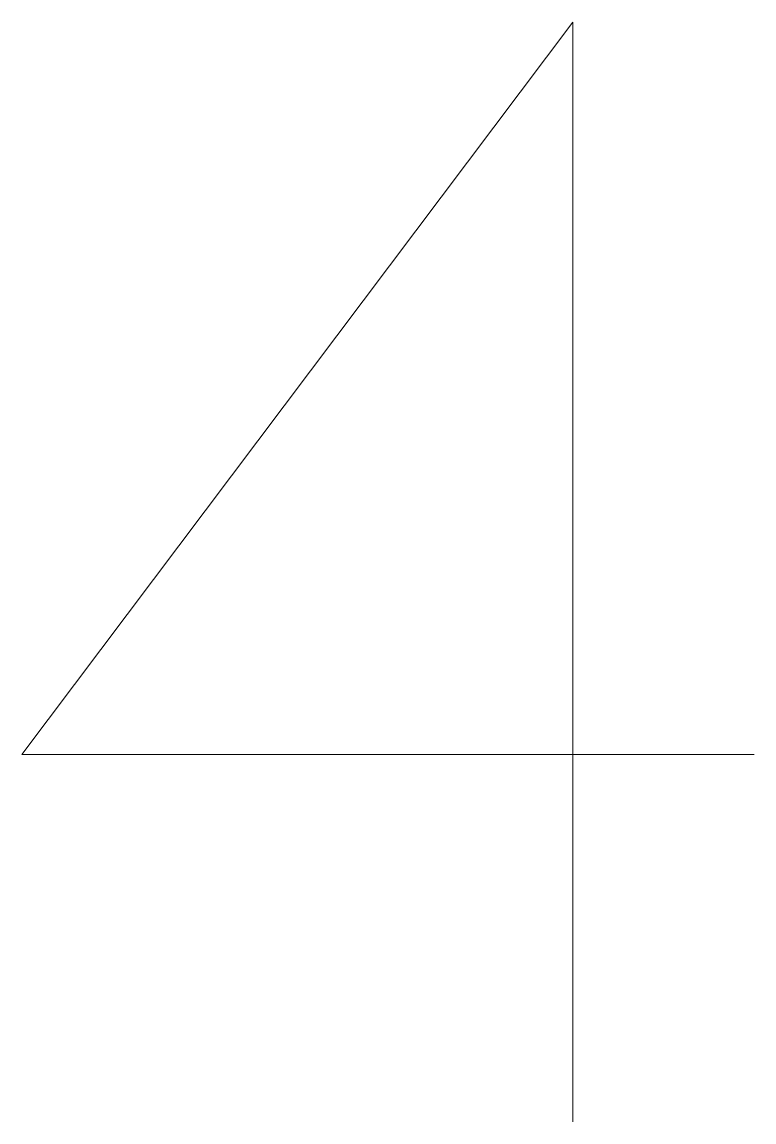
# Model space of a CAD drawing. Extents: x 0.007 to 0.672, y 0.002 to 1.001.
import ezdxf

# ---------------------------------------------------------------- set-up
doc = ezdxf.new("R2010")
doc.units = 0
doc.header["$MEASUREMENT"] = 0

msp = doc.modelspace()

# ---------------------------------------------------------------- linework, layer by layer
at = {"color": 139, "lineweight": 0}
msp.add_lwpolyline([(0.67211, 0.33567), (0.00663, 0.33567), (0.50739, 1.00115), (0.50739, 0.00184)], dxfattribs=at)

doc.saveas('drawing.dxf')
